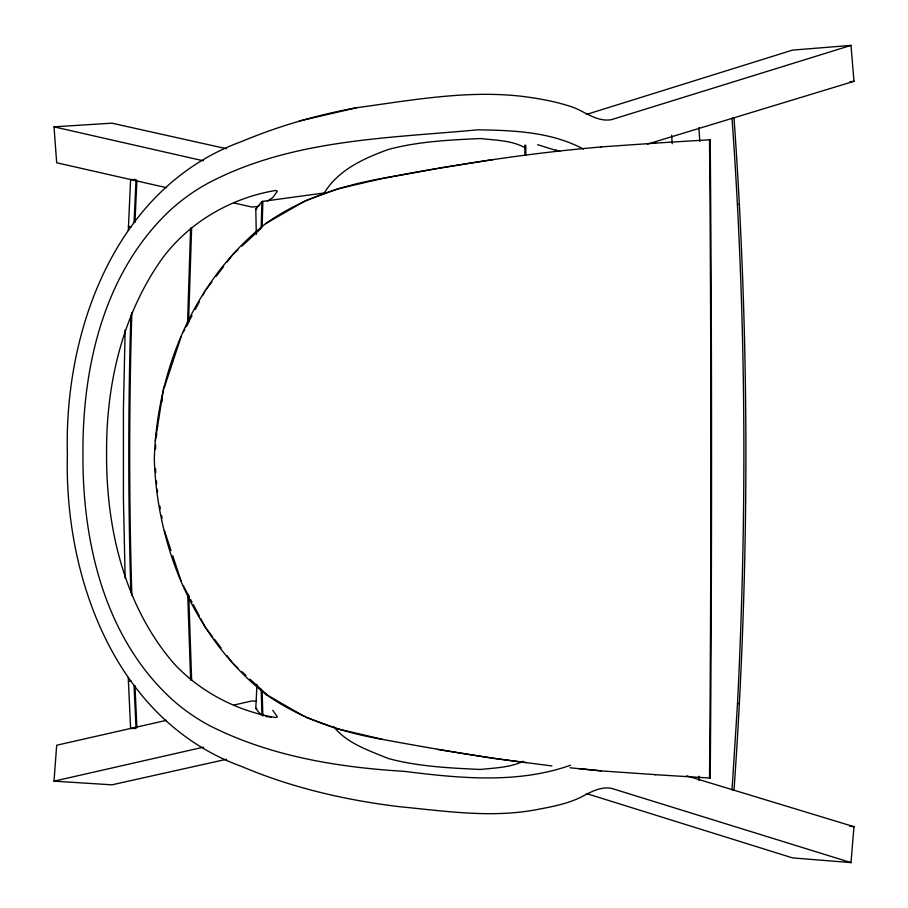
<?xml version="1.0" encoding="UTF-8"?>
<svg xmlns="http://www.w3.org/2000/svg" width="908" height="908" viewBox="0 0 908 908"><rect width="100%" height="100%" fill="white"/><g stroke="black" fill="none" stroke-linecap="round" stroke-linejoin="round"><path stroke-width="1.36" d="M125.156 329.649L123.409 409.429L123.409 498.571L125.156 578.351M130.865 315.292C128.085 407.737 128.085 500.263 130.865 592.708M131.842 312.477C128.981 406.807 128.981 501.193 131.842 595.523M187.468 325.121L190.612 227.897M188.546 322.317L191.633 227.897M323.781 193.018L261.947 201.474L261.163 228.362L241.971 246.079M262.117 226.955L262.866 201.474M128.3 230.553L130.593 179.534L136.03 179.534L134.055 222.392M737.523 703.416C747.318 508.514 746.024 313.022 732.03 118.358L733.993 117.79C749.86 341.556 749.86 566.444 733.993 790.21L732.03 789.642L737.523 703.416L739.498 703.836M134.963 222.426L136.881 180.919M261.073 714.993L255.795 708.467L256.953 684.394M601.289 146.937C527.514 153.191 454.306 164.734 381.587 178.524C340.318 185.913 300.151 199.17 265.692 223.629C194.755 279.63 156.971 369.749 154.315 458.903C156.971 548.046 194.755 638.176 265.692 694.166C300.151 718.625 340.318 731.882 381.587 739.271C429.643 748.01 477.756 756.614 526.231 762.618M155.495 449.267L155.711 445.136M698.91 780.437L699.171 776.238M226.546 759.27L111.934 784.83L54.015 781.164L56.682 745.23L166.482 720.328M586.284 793.501L792.57 857.901L850.989 862.6L853.985 826.689L686.664 775.818M156.369 436.816L156.675 434.024M157.266 428.44L157.561 425.648M155.257 440.959L163.792 387.103M158.015 421.46L158.525 418.713M161.613 402.255L162.123 399.52M164.45 387.171L181.044 336.902M183.461 331.84L184.778 329.343M186.095 326.846L192.031 315.609M195.322 309.367L199.283 301.887M202.575 295.645L204.55 291.899M205.208 290.651L211.916 281.877M216.093 276.395L223.629 266.532M226.977 262.151L232.005 255.568M323.589 194.142C337.39 170.273 363.37 158.571 388.193 149.525C418.111 141.41 449.608 139.991 480.423 138.527C495.586 140.343 512.055 140.207 525.641 148.072M256.306 234.423L255.795 209.044L261.958 201.44M232.845 254.478L237.907 249.814M267.361 201.099L272.775 197.615L277.349 191.225L275.862 190.442C231.109 197.751 188.592 222.403 161.703 259.257C121.933 315.575 105.918 385.764 106.588 454C106.134 528.592 124.68 607.157 174.711 664.429C201.27 692.532 237.839 711.35 275.862 717.558L277.349 716.775L272.775 710.385M523.167 761.301C509.978 767.68 494.746 767.85 480.423 769.473C449.608 768.009 418.111 766.59 388.193 758.475C369.023 750.507 346.981 743.47 333.667 726.638M259.733 205.446L257.531 206.491L252.049 207.081L234.105 203.006M570.599 765.217C517.163 784.115 459.164 778.201 404.162 771.335C337.209 767.328 268.984 756.035 208.727 725.174A199.045 192.337 89.9 0 1 170.159 697.685C104.159 635.85 82.356 541.531 82.946 454C82.333 366.446 104.193 272.196 170.137 210.281A199.045 192.337 -89.9 0 1 208.738 182.849C291.32 139.389 387.012 138.3 477.653 129.833C513.247 130.309 551.372 131.83 583.39 149.071M647.449 144.1L853.985 81.311L850.989 45.4L611.549 119.64C597.453 122.228 585.842 112.24 573.436 107.45C556.638 101.582 539.034 98.473 521.43 96.259C466.349 90.017 411.086 100.323 356.617 107.723C317.153 114.885 278.416 126.11 241.426 141.614C115.883 187.093 63.991 329.888 67.385 454C63.991 578.112 115.883 720.907 241.426 766.386C291.65 787.735 345.199 800.118 399.27 806.679C445.034 811.06 491.387 818.335 537.116 809.539C551.905 806.758 566.944 803.92 580.609 797.372C590.166 792.378 600.302 786.26 611.549 788.36L850.989 862.6M586.284 114.499L792.57 50.099L850.989 45.4M134.055 685.608L136.03 728.466L130.593 728.466L128.448 681.636L131.115 680.864M299.311 121.014L356.617 107.723M234.105 704.994L252.049 700.919L256.158 701.362M54.015 781.164L203.358 747.193M737.523 204.584L739.498 204.164M436.93 168.604L382.279 178.524L337.844 188.887L305.587 200.623L265.692 223.629M438.292 168.355L492.976 159.604M849.82 81.697L853.985 81.311M265.692 694.166L304.396 716.48M600.597 146.937L655.735 143.124M166.482 187.672L56.682 162.77L54.015 126.836L111.934 123.17L226.546 148.73M655.031 143.124L710.215 139.741A1148.62 33.766 -90 0 1 710.215 778.054L709.511 778.054A1125.693 33.085 90 0 0 709.511 139.741L710.215 139.741M255.795 209.044L256.816 209.044M255.795 708.467L256.816 708.467M655.031 774.672L710.215 778.054M655.735 774.672L600.597 770.858L569.986 767.771M849.82 826.303L853.985 826.689M579.02 768.611L601.289 770.858M551.894 765.943L492.284 758.203L437.611 749.44M265.658 716.435L271.231 717.218M54.015 126.836L203.358 160.807M382.279 739.271L337.844 728.908L305.587 717.172M128.448 226.364L131.115 227.136M537.615 144.69L558.84 151.307M555.821 150.07L559.793 151.318M237.907 667.993L232.845 663.317L226.977 655.644M241.971 671.716L246.023 675.45M250.075 679.184L266.305 694.109M205.208 627.144L212.744 637.019M214.424 639.209L221.121 647.971M183.461 585.955L189.397 597.192M190.714 599.689L192.031 602.186M193.347 604.683L199.283 615.919M200.6 618.416L204.55 625.896M164.45 530.624L170.999 550.464M172.747 555.753L181.044 580.893M159.808 505.938L160.33 508.684M161.613 515.54L162.123 518.275M156.369 480.979L156.675 483.771M157.266 489.355L157.561 492.147M698.91 127.563L699.796 141.557M671.659 135.213L672.204 143.702M155.495 468.528L155.711 472.659M134.963 685.574L136.881 727.081M191.633 680.103L188.762 595.523M190.612 680.103L187.706 594.116M128.3 677.447L128.448 681.636M262.117 690.568L262.866 716.049M261.163 689.149L261.913 714.664M525.732 145.201L525.846 155.052M524.813 145.167L524.926 155.052"/></g></svg>
